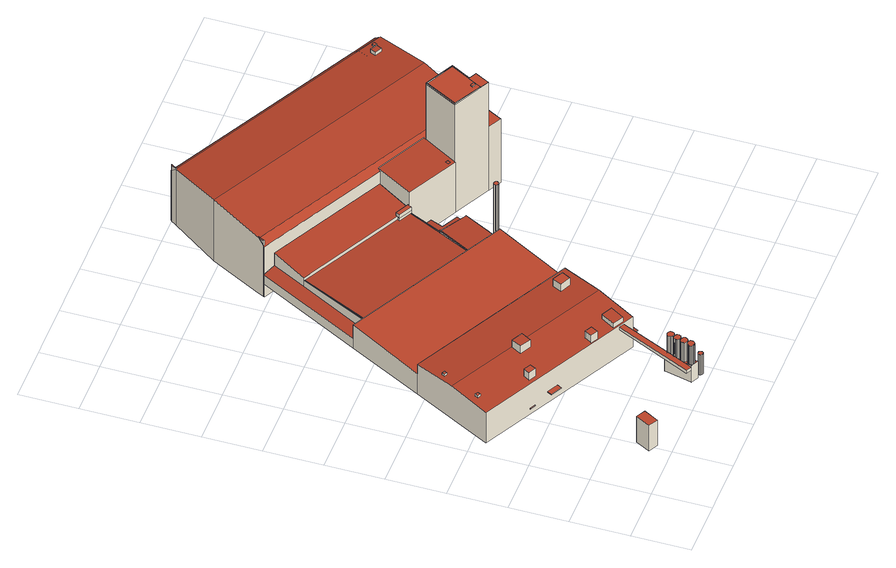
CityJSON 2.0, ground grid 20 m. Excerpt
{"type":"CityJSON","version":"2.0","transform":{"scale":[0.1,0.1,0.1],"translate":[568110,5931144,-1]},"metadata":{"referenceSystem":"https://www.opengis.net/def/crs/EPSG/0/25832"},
"CityObjects":{
"building1":{"type":"Building","attributes":{"Grundfläche 2D":"20.839183","Grundhöhe NN":"5.832"},"geometry":[{"type":"Solid","lod":"3","boundaries":[[[[0,1,2,3]],[[0,3,4,5]],[[1,0,5,6]],[[2,1,6,7]],[[3,2,7,4]],[[6,5,4,7]]]],"semantics":{"surfaces":[{"type":"RoofSurface"},{"type":"WallSurface"},{"type":"GroundSurface"}],"values":[[0,1,1,1,1,2]]}}]},
"building2":{"type":"Building","attributes":{"Grundfläche 2D":"2.157901","Grundhöhe NN":"5.694"},"geometry":[{"type":"Solid","lod":"3","boundaries":[[[[8,9,10,11,12,13,14,15,16,17,18,19,20,21,22,23,24,25,26,27,28]],[[29,30,14,13]],[[30,31,15,14]],[[31,32,16,15]],[[32,33,17,16]],[[33,34,18,17]],[[34,35,19,18]],[[35,36,20,19]],[[36,37,21,20]],[[37,38,22,21]],[[38,39,23,22]],[[39,40,24,23]],[[40,41,25,24]],[[41,42,26,25]],[[42,43,27,26]],[[43,44,28,27]],[[44,45,8,28]],[[45,46,9,8]],[[46,47,10,9]],[[48,29,13,12]],[[47,49,11,10]],[[49,48,12,11]],[[42,41,40,39,38,37,36,35,34,33,32,31,30,29,48,49,47,46,45,44,43]]]],"semantics":{"surfaces":[{"type":"RoofSurface"},{"type":"WallSurface"},{"type":"GroundSurface"}],"values":[[0,1,1,1,1,1,1,1,1,1,1,1,1,1,1,1,1,1,1,1,1,1,2]]}}]},
"building3":{"type":"Building","attributes":{"Grundfläche 2D":"77.782254","Grundhöhe NN":"5.735"},"children":["building3-1","building3-2","building3-3","building3-4"],"geometry":[{"type":"Solid","lod":"3","boundaries":[[[[50,51,52,53,54,55,56,57,58,59,60]],[[61,62,63,64,65,59]],[[52,51,50,64,66,67,68,69]],[[53,52,69,70]],[[54,53,70,71]],[[60,59,65,64,50]],[[72,73,67,66,74,75,56,55,54,71,76]],[[75,57,56]],[[63,62,77,78]],[[64,63,78,66]],[[61,59,58,79]],[[62,61,79,77]],[[67,73,72,76,71,70,69,68]],[[75,78,57]],[[58,57,78,77,79]],[[74,66,78,75]]]],"semantics":{"surfaces":[{"type":"RoofSurface"},{"type":"WallSurface"},{"type":"GroundSurface"}],"values":[[0,0,1,1,1,1,1,1,1,1,1,1,2,2,2,2]]}}]},
"building3-1":{"type":"BuildingInstallation","parents":["building3"],"geometry":[{"type":"MultiSurface","lod":"3","boundaries":[[[80,81,82,83,84,85,86,87,88,89,90,91,92,93,94,95,96,97,98,99,100,101,102,103,104]],[[81,105,106,82]],[[83,82,106,107]],[[81,80,108,105]],[[107,109,84,83]],[[85,84,109,110]],[[110,111,86,85]],[[87,86,111,112]],[[112,113,88,87]],[[113,114,89,88]],[[114,115,90,89]],[[115,116,91,90]],[[91,116,117,92]],[[93,92,117,118]],[[94,93,118,119]],[[95,94,119,120]],[[96,95,120,121]],[[121,122,97,96]],[[122,123,98,97]],[[123,124,99,98]],[[124,125,100,99]],[[125,126,127,102,101,100]],[[103,102,127,128]],[[104,103,128,129]],[[80,104,129,108]]],"semantics":{"surfaces":[{"type":"RoofSurface"},{"type":"WallSurface"}],"values":[0,1,1,1,1,1,1,1,1,1,1,1,1,1,1,1,1,1,1,1,1,1,1,1,1]}}]},
"building3-2":{"type":"BuildingInstallation","parents":["building3"],"geometry":[{"type":"MultiSurface","lod":"3","boundaries":[[[130,131,132,133,134,135,136,137,138,139,140,141,142,143,144,145,146,147,148,149,150,151,152,153,154,155,156]],[[137,136,157,158]],[[138,137,158,159]],[[160,157,136,135]],[[138,159,161,139]],[[161,162,140,139]],[[162,163,164,142,141,140]],[[164,165,143,142]],[[144,143,165,166]],[[167,146,145,144,166,168]],[[146,167,169,147]],[[148,147,169,170]],[[148,170,171,149]],[[171,172,150,149]],[[151,150,172,173]],[[173,174,152,151]],[[174,175,176,154,153,152]],[[155,154,176,177]],[[156,155,177,178]],[[178,179,130,156]],[[131,130,179,180]],[[180,181,132,131]],[[181,182,133,132]],[[182,183,134,133]],[[135,134,183,160]]],"semantics":{"surfaces":[{"type":"RoofSurface"},{"type":"WallSurface"}],"values":[0,1,1,1,1,1,1,1,1,1,1,1,1,1,1,1,1,1,1,1,1,1,1,1,1]}}]},
"building3-3":{"type":"BuildingInstallation","parents":["building3"],"geometry":[{"type":"MultiSurface","lod":"3","boundaries":[[[184,185,186,187,188,189,190,191,192,193,194,195,196,197,198,199,200,201,202,203,204,205,206,207,208,209,210]],[[211,212,186,185]],[[187,186,212,213]],[[185,184,214,211]],[[187,213,215,188]],[[215,216,189,188]],[[216,217,218,191,190,189]],[[218,219,192,191]],[[193,192,219,220]],[[221,194,193,220]],[[194,221,222,195]],[[196,195,222,223]],[[196,223,224,197]],[[198,197,224,225]],[[199,198,225,226]],[[226,227,200,199]],[[201,200,227,228]],[[202,201,228,229]],[[229,230,231,204,203,202]],[[231,232,205,204]],[[232,233,206,205]],[[233,234,235,208,207,206]],[[209,208,235,236]],[[236,237,210,209]],[[184,210,237,214]]],"semantics":{"surfaces":[{"type":"RoofSurface"},{"type":"WallSurface"}],"values":[0,1,1,1,1,1,1,1,1,1,1,1,1,1,1,1,1,1,1,1,1,1,1,1,1]}}]},
"building3-4":{"type":"BuildingInstallation","parents":["building3"],"geometry":[{"type":"MultiSurface","lod":"3","boundaries":[[[238,239,240,241,242,243,244,245,246,247,248,249,250,251,252,253,254,255,256,257,258,259,260,261,262,263]],[[239,264,265,240]],[[241,240,265,266]],[[239,238,267,264]],[[266,268,242,241]],[[243,242,268,269]],[[269,270,271,245,244,243]],[[271,272,246,245]],[[272,273,247,246]],[[273,274,275,249,248,247]],[[250,249,275,276]],[[251,250,276,277]],[[277,278,252,251]],[[253,252,278,279]],[[254,253,279,280]],[[280,281,255,254]],[[256,255,281,282]],[[257,256,282,283]],[[283,284,258,257]],[[284,285,259,258]],[[285,286,260,259]],[[286,287,261,260]],[[262,261,287,288]],[[288,289,263,262]],[[238,263,289,267]]],"semantics":{"surfaces":[{"type":"RoofSurface"},{"type":"WallSurface"}],"values":[0,1,1,1,1,1,1,1,1,1,1,1,1,1,1,1,1,1,1,1,1,1,1,1,1]}}]},
"building4":{"type":"Building","attributes":{"Grundfläche 2D":"5932.917801","Grundhöhe NN":"5.634"},"children":["building4-1","building4-2","building4-3","building4-4","building4-5","building4-6","building4-7","building4-8","building4-9","building4-10","building4-11"],"geometry":[{"type":"Solid","lod":"3","boundaries":[[[[290,291,292,293]],[[294,295,296,297]],[[298,299,300,301]],[[302,303,304,305,306,307,308,309,310,311,312]],[[313,314,315,316],[317,318,319,320]],[[314,321,322,315],[323,324,325,326],[327,328,329,330]],[[331,332,333,334,335]],[[336,337,338,339,340,341,342,343,344,345,346,347]],[[348,349,350,351,352,353,354]],[[349,355,356,350]],[[357,358,359,360,361,362]],[[363,364,365,366,367,368,369]],[[370,371,372,373]],[[293,292,317,320]],[[320,319,290,293]],[[319,318,291,290]],[[292,291,318,317]],[[329,328,297,296]],[[294,297,328,327]],[[327,330,295,294]],[[296,295,330,329]],[[325,324,299,298]],[[324,323,300,299]],[[301,300,323,326]],[[298,301,326,325]],[[316,370,373,313]],[[314,313,373,374,375,321]],[[322,321,375,376]],[[315,322,376,377,370,316]],[[378,305,304,364,363,379]],[[310,361,360,311]],[[334,380,381,335]],[[331,335,381,382]],[[332,331,382,383]],[[384,358,357,362,385,386]],[[359,358,384,387]],[[367,366,388,389]],[[368,367,389,390]],[[369,368,390,391]],[[363,369,391,379]],[[392,337,336,362,361,310]],[[309,308,338,337,392,310]],[[338,308,307,339]],[[305,378,393,342,341,340,339,307,306]],[[394,395,396,347,346,345,344,343,342,393,397]],[[347,396,385,362,336]],[[398,354,353,352,333,332,383]],[[365,349,348,354,398,388,366]],[[399,355,349,365,364,304]],[[303,400,356,355,399,304]],[[356,400,303,302,350]],[[370,377,380,334,371]],[[352,351,350,302,312,311,360,359,372,371,334,333]],[[372,359,387,374,373]],[[391,390,389,388,398,383,382,381,380,377,376,375,374,387,384,386,385,396,395,394,397,393,378,379]]]],"semantics":{"surfaces":[{"type":"RoofSurface"},{"type":"WallSurface"},{"type":"GroundSurface"}],"values":[[0,0,0,0,0,0,0,0,0,0,0,0,0,1,1,1,1,1,1,1,1,1,1,1,1,1,1,1,1,1,1,1,1,1,1,1,1,1,1,1,1,1,1,1,1,1,1,1,1,1,1,1,1,1,2]]}}]},
"building4-1":{"type":"BuildingInstallation","parents":["building4"],"geometry":[{"type":"MultiSurface","lod":"3","boundaries":[[[401,402,403,404]],[[404,403,405,406]],[[401,404,406,407]],[[402,401,407,408]],[[403,402,408,405]]],"semantics":{"surfaces":[{"type":"RoofSurface"},{"type":"WallSurface"}],"values":[0,1,1,1,1]}}]},
"building4-2":{"type":"BuildingInstallation","parents":["building4"],"geometry":[{"type":"MultiSurface","lod":"3","boundaries":[[[409,410,411,412]],[[412,411,413,414]],[[409,412,414,415]],[[415,416,410,409]],[[416,413,411,410]]],"semantics":{"surfaces":[{"type":"RoofSurface"},{"type":"WallSurface"}],"values":[0,1,1,1,1]}}]},
"building4-3":{"type":"BuildingInstallation","parents":["building4"],"geometry":[{"type":"MultiSurface","lod":"3","boundaries":[[[417,418,419,420]],[[420,419,421,422]],[[417,420,422,423]],[[418,417,423,424]],[[419,418,424,421]]],"semantics":{"surfaces":[{"type":"RoofSurface"},{"type":"WallSurface"}],"values":[0,1,1,1,1]}}]},
"building4-4":{"type":"BuildingInstallation","parents":["building4"],"geometry":[{"type":"MultiSurface","lod":"3","boundaries":[[[425,426,427,428,429,430,431,432,433,434,435,436,437,438,439,440,441,442,443,444,445]],[[446,447,435,434]],[[432,431,448,449]],[[449,450,446,434,433,432]],[[447,451,436,435]],[[451,452,437,436]],[[452,453,438,437]],[[453,454,439,438]],[[454,455,440,439]],[[455,456,441,440]],[[456,457,442,441]],[[457,458,443,442]],[[458,459,444,443]],[[459,460,445,444]],[[425,445,460,461]],[[461,462,426,425]],[[462,463,427,426]],[[463,464,428,427]],[[464,465,429,428]],[[465,466,430,429]],[[466,448,431,430]]],"semantics":{"surfaces":[{"type":"RoofSurface"},{"type":"WallSurface"}],"values":[0,1,1,1,1,1,1,1,1,1,1,1,1,1,1,1,1,1,1,1,1]}}]},
"building4-5":{"type":"BuildingInstallation","parents":["building4"],"geometry":[{"type":"MultiSurface","lod":"3","boundaries":[[[467,468,469,470,471,472,473]],[[342,343,344,345,346,470,469,468,467]],[[474,475,471,470,346]],[[471,475,338,339,472]],[[340,341,342,467,473,472,339]]],"semantics":{"surfaces":[{"type":"RoofSurface"},{"type":"WallSurface"}],"values":[0,1,1,1,1]}}]},
"building4-6":{"type":"BuildingInstallation","parents":["building4"],"geometry":[{"type":"MultiSurface","lod":"3","boundaries":[[[476,477,478,479,480]],[[476,480,350,351]],[[351,349,355,478,477,476]],[[355,356,479,478]],[[356,350,480,479]]],"semantics":{"surfaces":[{"type":"RoofSurface"},{"type":"WallSurface"}],"values":[0,1,1,1,1]}}]},
"building4-7":{"type":"BuildingInstallation","parents":["building4"],"geometry":[{"type":"MultiSurface","lod":"3","boundaries":[[[481,392,482,483]],[[482,311,312,483]],[[309,481,483,312]],[[481,309,310,392]],[[311,482,392,310]]],"semantics":{"surfaces":[{"type":"RoofSurface"},{"type":"WallSurface"}],"values":[0,1,1,1,1]}}]},
"building4-8":{"type":"BuildingInstallation","parents":["building4"],"geometry":[{"type":"MultiSurface","lod":"3","boundaries":[[[400,399,484,485]],[[400,303,304,399]],[[305,484,399,304]],[[484,305,306,485]],[[303,400,485,306]]],"semantics":{"surfaces":[{"type":"RoofSurface"},{"type":"WallSurface"}],"values":[0,1,1,1,1]}}]},
"building4-9":{"type":"BuildingInstallation","parents":["building4"],"geometry":[{"type":"MultiSurface","lod":"3","boundaries":[[[486,487,488,489]],[[489,488,490,491]],[[491,492,486,489]],[[487,486,492,493]],[[488,487,493,490]]],"semantics":{"surfaces":[{"type":"RoofSurface"},{"type":"WallSurface"}],"values":[0,1,1,1,1]}}]},
"building4-10":{"type":"BuildingInstallation","parents":["building4"],"geometry":[{"type":"MultiSurface","lod":"3","boundaries":[[[494,495,496,497]],[[495,498,499,496]],[[497,496,499,500]],[[494,497,500,501]],[[495,494,501,498]],[[499,498,501,500]]],"semantics":{"surfaces":[{"type":"RoofSurface"},{"type":"WallSurface"},{"type":"OuterCeilingSurface"}],"values":[0,1,1,1,1,2]}}]},
"building4-11":{"type":"BuildingInstallation","parents":["building4"],"geometry":[{"type":"MultiSurface","lod":"3","boundaries":[[[502,503,504,505]],[[506,507,504,503]],[[507,508,505,504]],[[508,509,502,505]],[[509,506,503,502]],[[506,509,508,507]]],"semantics":{"surfaces":[{"type":"RoofSurface"},{"type":"WallSurface"},{"type":"OuterCeilingSurface"}],"values":[0,1,1,1,1,2]}}]},
"building5":{"type":"Building","attributes":{"Grundfläche 2D":"150.792072","Grundhöhe NN":"10.348"},"geometry":[{"type":"Solid","lod":"3","boundaries":[[[[510,511,512,513]],[[510,513,514,515]],[[511,510,515,516]],[[512,511,516,517]],[[513,512,517,514]],[[516,515,514,517]]]],"semantics":{"surfaces":[{"type":"RoofSurface"},{"type":"WallSurface"},{"type":"GroundSurface"}],"values":[[0,1,1,1,1,2]]}}]},
"building6":{"type":"Building","attributes":{"Grundfläche 2D":"4109.345914","Grundhöhe NN":"-0.029"},"children":["building6-1","building6-2","building6-3","building6-4","building6-5","building6-6","building6-7"],"geometry":[{"type":"Solid","lod":"3","boundaries":[[[[518,519,520,521,522]],[[523,524,525,526]],[[527,528,524,523,529,530,531,532]],[[533,534,535,536,537,538,539,521,540,541]],[[542,543,544,545,546,547,548]],[[549,548,547,546,550,551,552]],[[553,549,552,551,550,554,555,556]],[[557,549,553]],[[542,558,559,543]],[[560,561,562,563,564,565,566,567,545,544,543,559,568,569]],[[570,571,572,573,563,574,575,560]],[[576,577,578,579]],[[580,577,576,581]],[[521,520,582,540,521,530]],[[523,522,521,530,529]],[[523,526,518,522]],[[526,519,518]],[[525,524,536,535]],[[528,527,537,536,524]],[[527,532,538,537]],[[539,538,532,531]],[[521,539,531,530]],[[582,583,541,540]],[[583,584,533,541]],[[584,585,534,533]],[[585,525,535,534]],[[586,587,588,589,555,590,591,547,544,565,592]],[[556,555,589,593]],[[557,553,594,595]],[[553,556,593,594]],[[549,557,595,596]],[[548,549,596,597]],[[598,558,542,548,597,599]],[[568,559,600,601]],[[559,558,598,600]],[[569,568,601,602]],[[575,561,560]],[[561,575,574,562]],[[574,563,562]],[[570,560,569,602,603]],[[571,570,603,604]],[[573,564,563]],[[605,572,571,604]],[[519,526,525,585,572,605,606,581]],[[519,581,576,520]],[[520,576,579,582]],[[582,579,578,583]],[[584,583,578,565,564,573]],[[584,573,572,585]],[[580,581,606,607]],[[580,607,608,566,577]],[[578,577,566,608,592,565]],[[607,606,605,604,603,602,601,600,598,599,597,596,595,594,593,589,588,587,586,592,608]],[[565,544,545,567,566]],[[545,544,547,546]],[[546,547,591,550]],[[591,555,554,550]],[[591,590,555]]]],"semantics":{"surfaces":[{"type":"RoofSurface"},{"type":"WallSurface"},{"type":"GroundSurface"}],"values":[[0,0,0,0,0,0,0,0,0,0,0,0,0,1,1,1,1,1,1,1,1,1,1,1,1,1,1,1,1,1,1,1,1,1,1,1,1,1,1,1,1,1,1,1,1,1,1,1,1,1,1,1,2,0,0,0,0,0]]}}]},
"building6-1":{"type":"BuildingInstallation","parents":["building6"],"geometry":[{"type":"MultiSurface","lod":"3","boundaries":[[[609,610,611,612]],[[612,611,613,614]],[[609,612,614,615]],[[610,609,615,616]],[[611,610,616,613]]],"semantics":{"surfaces":[{"type":"RoofSurface"},{"type":"WallSurface"}],"values":[0,1,1,1,1]}}]},
"building6-2":{"type":"BuildingInstallation","parents":["building6"],"geometry":[{"type":"MultiSurface","lod":"3","boundaries":[[[617,618,619,620]],[[620,619,621,622]],[[617,620,622,623]],[[618,617,623,624]],[[619,618,624,621]]],"semantics":{"surfaces":[{"type":"RoofSurface"},{"type":"WallSurface"}],"values":[0,1,1,1,1]}}]},
"building6-3":{"type":"BuildingInstallation","parents":["building6"],"geometry":[{"type":"MultiSurface","lod":"3","boundaries":[[[625,626,627,628]],[[628,627,629,630]],[[625,628,630,631]],[[626,625,631,632]],[[627,626,632,629]]],"semantics":{"surfaces":[{"type":"RoofSurface"},{"type":"WallSurface"}],"values":[0,1,1,1,1]}}]},
"building6-4":{"type":"BuildingInstallation","parents":["building6"],"geometry":[{"type":"MultiSurface","lod":"3","boundaries":[[[633,634,635,636]],[[636,635,637,638]],[[633,636,638,639]],[[634,633,639,640]],[[635,634,640,637]]],"semantics":{"surfaces":[{"type":"RoofSurface"},{"type":"WallSurface"}],"values":[0,1,1,1,1]}}]},
"building6-5":{"type":"BuildingInstallation","parents":["building6"],"geometry":[{"type":"MultiSurface","lod":"3","boundaries":[[[641,642,643,644,645,646]],[[552,551,645,644,643,549]],[[551,647,646,645]],[[647,553,557,642,641,646]],[[557,549,643,642]]],"semantics":{"surfaces":[{"type":"RoofSurface"},{"type":"WallSurface"}],"values":[0,1,1,1,1]}}]},
"building6-6":{"type":"BuildingInstallation","parents":["building6"],"geometry":[{"type":"MultiSurface","lod":"3","boundaries":[[[648,649,650,651,652,653]],[[543,651,650,654]],[[542,653,652]],[[542,558,648,653]],[[558,559,654,650,649,648]]],"semantics":{"surfaces":[{"type":"RoofSurface"},{"type":"WallSurface"}],"values":[0,1,1,1,1]}}]},
"building6-7":{"type":"BuildingInstallation","parents":["building6"],"geometry":[{"type":"MultiSurface","lod":"3","boundaries":[[[655,656,657,658]],[[658,657,659,660]],[[655,658,660,661]],[[656,655,661,662]],[[657,656,662,659]]],"semantics":{"surfaces":[{"type":"RoofSurface"},{"type":"WallSurface"}],"values":[0,1,1,1,1]}}]}
},
"vertices":[
[184,84,175],[152,101,176],[125,50,176],[157,33,175],[157,33,68],[184,84,68],[152,101,68],[125,50,68],
[518,16,152],[517,18,152],[515,20,152],[512,20,152],[510,20,152],[509,20,152],[507,19,152],[505,18,152],[503,15,152],[503,13,152],[503,10,152],[504,8,152],[506,6,152],[508,5,152],[510,4,152],[513,4,152],[515,5,152],[517,6,152],[519,9,152],[519,11,152],[519,14,152],[509,20,67],[507,19,67],[505,18,67],[503,15,67],[503,13,67],[503,10,67],[504,8,67],[506,6,67],[508,5,67],[510,4,67],[513,4,67],[515,5,67],[517,6,67],[519,9,67],[519,11,67],[519,14,67],[518,16,67],[517,18,67],[515,20,67],[510,20,67],[512,20,67],
[462,26,137],[464,24,137],[487,12,137],[512,116,137],[485,122,137],[484,116,137],[483,111,137],[481,104,137],[482,103,137],[469,53,137],[463,27,137],[523,268,188],[506,277,188],[443,36,131],[462,26,131],[463,27,131],[462,26,119],[462,26,67],[464,24,67],[487,12,67],[512,116,67],[485,122,67],[483,111,67],[463,27,67],[463,27,119],[481,103,137],[484,116,67],[506,277,176],[443,36,119],[523,268,176],
[507,100,217],[508,103,217],[508,105,217],[508,108,217],[507,111,217],[505,113,217],[502,115,217],[499,116,217],[496,117,217],[493,116,217],[491,115,217],[488,113,217],[486,110,217],[485,108,217],[485,105,217],[486,102,217],[487,99,217],[489,97,217],[491,95,217],[494,94,217],[497,93,217],[499,94,217],[500,94,217],[503,95,217],[505,97,217],[508,103,137],[508,105,137],[508,108,137],[507,100,137],[507,111,137],[505,113,137],[502,115,137],[499,116,137],[496,117,137],[493,116,137],[491,115,137],[488,113,137],[486,110,137],[485,108,137],[485,105,137],[486,102,137],[487,99,137],[489,97,137],[491,95,137],[494,94,137],[497,93,137],[499,94,137],[500,94,137],[503,95,137],[505,97,137],
[475,21,217],[478,21,217],[481,21,217],[484,23,217],[486,25,217],[488,27,217],[489,30,217],[489,33,217],[489,36,217],[488,38,217],[486,41,217],[485,42,217],[483,43,217],[481,44,217],[478,44,217],[476,44,217],[475,43,217],[472,42,217],[469,40,217],[468,38,217],[467,35,217],[466,32,217],[467,29,217],[467,28,217],[468,26,217],[470,24,217],[472,22,217],[489,30,137],[489,33,137],[489,36,137],[488,27,137],[488,38,137],[486,41,137],[485,42,137],[483,43,137],[481,44,137],[478,44,137],[475,43,137],[476,44,137],[472,42,137],[469,40,137],[468,38,137],[467,35,137],[466,32,137],[467,29,137],[467,28,137],[468,26,137],[470,24,137],[472,22,137],[475,21,137],[478,21,137],[481,21,137],[484,23,137],[486,25,137],
[495,51,217],[496,54,217],[496,57,217],[495,60,217],[494,63,217],[492,65,217],[491,66,217],[490,67,217],[487,68,217],[484,68,217],[481,68,217],[478,67,217],[476,65,217],[474,62,217],[473,59,217],[473,56,217],[473,53,217],[474,50,217],[476,48,217],[477,47,217],[479,46,217],[482,45,217],[485,45,217],[487,45,217],[488,46,217],[491,47,217],[493,49,217],[496,54,137],[496,57,137],[495,60,137],[495,51,137],[494,63,137],[492,65,137],[491,66,137],[490,67,137],[487,68,137],[484,68,137],[481,68,137],[478,67,137],[476,65,137],[474,62,137],[473,59,137],[473,56,137],[473,53,137],[474,50,137],[476,48,137],[477,47,137],[479,46,137],[482,45,137],[485,45,137],[487,45,137],[488,46,137],[491,47,137],[493,49,137],
[501,76,217],[502,78,217],[502,81,217],[501,84,217],[500,87,217],[498,89,217],[497,90,217],[496,91,217],[493,92,217],[490,92,217],[488,92,217],[487,92,217],[484,91,217],[482,89,217],[480,86,217],[479,84,217],[479,80,217],[479,77,217],[481,75,217],[482,72,217],[485,71,217],[488,70,217],[491,69,217],[494,70,217],[497,71,217],[499,73,217],[502,78,137],[502,81,137],[501,84,137],[501,76,137],[500,87,137],[498,89,137],[497,90,137],[496,91,137],[493,92,137],[490,92,137],[488,92,137],[487,92,137],[484,91,137],[482,89,137],[480,86,137],[479,84,137],[479,80,137],[479,77,137],[481,75,137],[482,72,137],[485,71,137],[488,70,137],[491,69,137],[494,70,137],[497,71,137],[499,73,137],
[628,478,226],[644,508,226],[608,527,226],[592,496,226],[319,503,231],[336,536,233],[299,556,233],[282,523,231],[517,336,214],[492,290,210],[529,271,210],[553,317,214],[712,840,155],[772,953,149],[774,952,149],[833,1066,143],[831,1067,143],[789,1089,143],[794,1097,142],[441,1282,142],[439,1283,142],[315,1048,155],[318,1046,155],[142,812,192],[71,677,203],[629,384,203],[700,519,192],[608,527,195],[644,508,195],[628,478,197],[592,496,197],[0,541,192],[558,249,192],[529,271,192],[492,290,192],[517,336,196],[553,317,196],[319,503,200],[282,523,200],[299,556,203],[336,536,203],[853,796,120],[826,810,120],[814,787,120],[834,776,120],[841,772,120],[500,1400,171],[439,1283,154],[794,1097,154],[789,1089,153],[831,1067,153],[833,1066,153],[835,1065,153],[839,1074,154],[841,1078,154],[842,1079,154],[842,1080,155],[900,1191,171],[871,900,147],[773,952,156],[712,840,156],[714,839,156],[814,787,148],[826,810,148],[873,900,147],[774,952,156],[772,953,156],[463,1420,107],[461,1421,106],[276,1068,106],[315,1048,117],[439,1283,117],[500,1400,117],[815,1030,111],[774,952,121],[773,952,121],[871,900,121],[889,935,117],[833,964,117],[856,1009,111],[700,519,151],[834,776,162],[276,1068,162],[142,812,151],[142,812,66],[0,541,66],[558,249,66],[700,519,66],[833,1066,66],[815,1030,66],[834,776,66],[841,772,66],[853,796,66],[826,810,66],[461,1421,66],[500,1400,66],[463,1420,66],[276,1068,66],[871,900,66],[889,935,66],[833,964,66],[856,1009,66],[439,1283,144],[835,1065,66],[842,1079,66],[842,1080,66],[900,1191,66],[841,1078,66],[873,900,66],[774,952,152],[772,953,152],
[125,718,206],[115,723,206],[110,713,206],[120,708,206],[110,713,199],[120,708,199],[125,718,199],[115,723,199],
[443,346,223],[419,358,223],[406,334,223],[430,321,223],[406,334,192],[430,321,192],[443,346,194],[419,358,194],
[68,590,205],[58,595,205],[53,585,205],[63,580,205],[53,585,197],[63,580,197],[68,590,197],[58,595,197],
[829,795,351],[827,793,351],[827,790,351],[827,788,351],[827,785,351],[829,783,351],[831,782,351],[833,781,351],[834,781,351],[836,781,351],[838,782,351],[840,783,351],[842,785,351],[843,788,351],[843,790,351],[842,793,351],[840,795,351],[838,796,351],[836,797,351],[833,797,351],[831,796,351],[836,781,120],[838,782,120],[831,782,120],[833,781,120],[834,781,120],[840,783,120],[842,785,120],[843,788,120],[843,790,120],[842,793,120],[840,795,120],[838,796,120],[836,797,120],[833,797,120],[831,796,120],[829,795,120],[827,793,120],[827,790,120],[827,788,120],[827,785,120],[829,783,120],
[835,1065,167],[841,1078,167],[842,1079,167],[842,1080,167],[797,1103,167],[789,1089,167],[833,1066,167],[799,1102,155],[797,1103,155],
[714,839,159],[773,952,159],[774,952,159],[772,953,159],[712,840,159],
[441,1282,144],[315,1048,159],[318,1046,159],
[833,1066,145],[831,1067,145],
[218,469,225],[194,482,225],[183,461,225],[207,448,225],[183,461,193],[207,448,193],[218,469,195],[194,482,195],
[262,382,115],[271,400,115],[232,420,115],[223,402,115],[271,400,113],[232,420,113],[223,402,113],[262,382,113],
[182,440,93],[185,445,93],[165,455,93],[162,450,93],[185,445,91],[165,455,91],[162,450,91],[182,440,91],
[583,241,115],[856,762,115],[833,773,117],[560,252,117],[560,252,113],[583,241,113],[856,762,113],[833,773,113],
[1113,932,469],[1141,918,469],[1166,967,469],[1139,981,469],[1117,939,469],[1117,939,468],[1114,935,468],[1113,933,468],[1113,932,468],[1019,985,465],[1022,984,465],[1138,980,468],[1139,981,468],[1174,1046,468],[1077,1097,465],[1076,1100,469],[1015,984,469],[1113,933,469],[1114,935,469],[1019,985,469],[1077,1097,469],[1174,1046,469],[1141,980,469],[1177,1048,469],[473,1441,245],[476,1439,245],[1186,1065,245],[1267,1022,245],[1363,1202,268],[1281,1245,268],[568,1620,268],[684,1784,245],[1456,1377,245],[687,1782,245],[686,1782,245],[699,1803,223],[1467,1399,223],[1385,1442,223],[701,1805,220],[698,1803,223],[464,1423,226],[465,1423,226],[904,1197,231],[904,1198,232],[1080,1107,233],[1079,1105,231],[1076,1100,226],[1177,1048,226],[1250,1009,227],[1258,1005,227],[463,1420,223],[900,1191,224],[839,1074,223],[1014,982,223],[1015,984,223],[1076,1100,231],[1080,1107,231],[904,1198,231],[1166,967,279],[1250,1009,278],[1177,1048,279],[1141,980,279],[1189,893,278],[1141,918,279],[1141,980,468],[1177,1048,468],[1076,1100,465],[1015,984,465],[1186,1065,10],[1281,1245,10],[1374,1421,10],[1385,1442,10],[1374,1421,245],[1374,1420,245],[1177,1048,10],[701,1805,10],[699,1803,10],[698,1803,10],[684,1784,10],[568,1620,10],[464,1423,10],[473,1441,10],[465,1423,10],[463,1420,10],[900,1191,10],[839,1074,10],[1014,982,10],[1015,984,10],[1141,918,10],[1189,893,10],[1250,1009,10],
[1124,960,470],[1111,967,470],[1106,958,470],[1119,952,470],[1106,958,467],[1119,952,468],[1124,960,468],[1111,967,467],
[1253,1097,260],[1231,1109,260],[1221,1089,259],[1243,1077,259],[1221,1089,249],[1243,1077,249],[1253,1097,252],[1231,1109,252],
[1397,1369,264],[1374,1381,264],[1364,1362,265],[1387,1350,265],[1364,1362,252],[1387,1350,252],[1397,1369,249],[1374,1381,249],
[1419,1384,252],[1409,1389,252],[1404,1379,252],[1414,1374,252],[1404,1379,248],[1414,1374,248],[1419,1384,246],[1409,1389,246],
[699,1803,247],[698,1803,247],[684,1784,247],[686,1782,247],[687,1782,247],[701,1802,247],[701,1802,224],
[464,1423,246],[465,1423,246],[467,1421,246],[479,1444,246],[476,1445,246],[473,1441,246],[467,1421,226],
[1004,1011,225],[999,1000,225],[1007,996,225],[1012,1007,225],[1007,996,224],[1012,1007,224],[1004,1011,224],[999,1000,224]
]}
